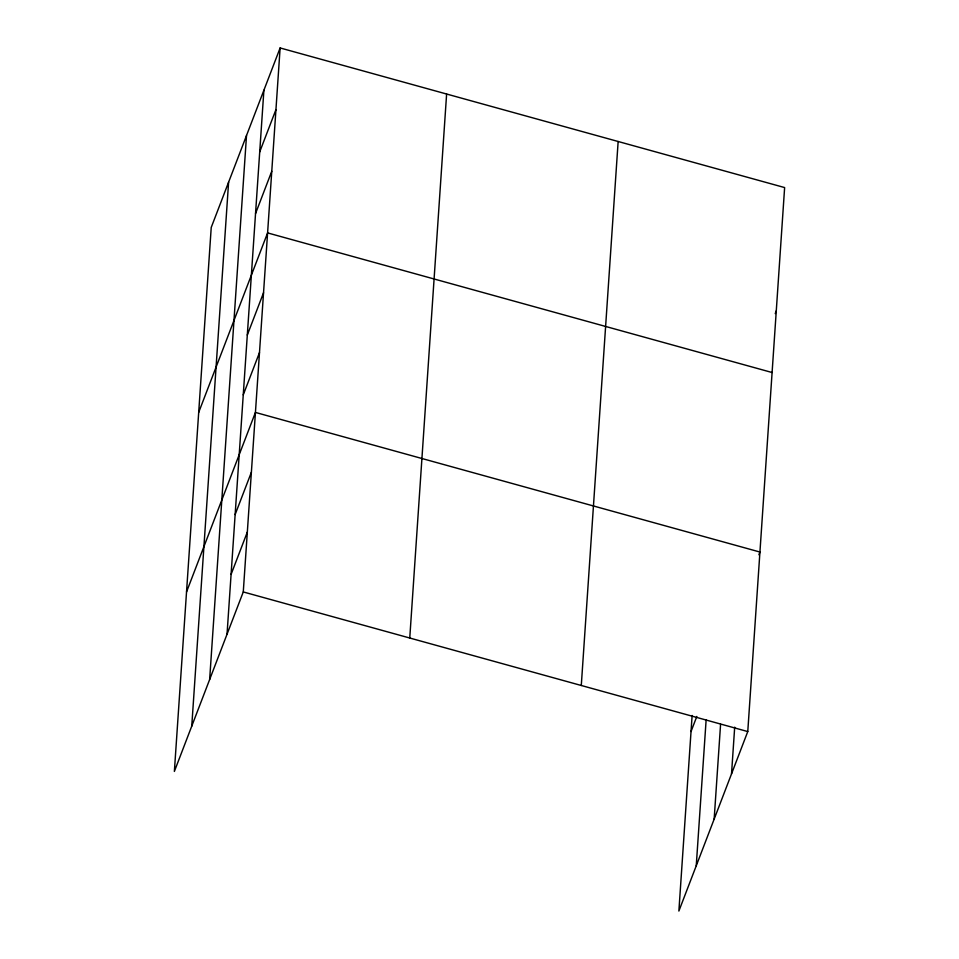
<?xml version="1.0" encoding="UTF-8"?>
<svg xmlns="http://www.w3.org/2000/svg" width="959" height="959" viewBox="0 0 959 959"><rect width="100%" height="100%" fill="white"/><g stroke="black" fill="none" stroke-linecap="round" stroke-linejoin="round"><path stroke-width="1.44" d="M191.752 726.167L228.602 182.174M209.649 679.523L246.511 135.531M227.031 634.259L263.893 90.254M280.124 47.95L211.232 227.439L174.37 771.432L243.274 591.943L280.124 47.95L784.63 187.568L747.768 731.561L678.876 911.05L692.122 715.474M409.757 638.023L446.618 94.018M581.286 685.481L618.147 141.488M696.246 865.785L706.136 719.825M714.155 819.142L720.581 724.273M731.525 773.865L734.69 727.162M259.709 151.918L275.952 109.602M255.538 213.569L271.769 171.253M198.693 412.394L267.597 232.905L772.103 372.524M247.302 335.063L263.545 292.747M243.25 394.892L259.493 352.588M186.537 591.919L255.43 412.43L759.936 552.036L758.881 554.77M235.135 514.575L251.378 472.272M231.083 574.417L247.326 532.101M775.232 313.605L776.275 310.872M691.031 731.537L696.821 716.445M243.274 591.943L747.768 731.561"/></g></svg>
